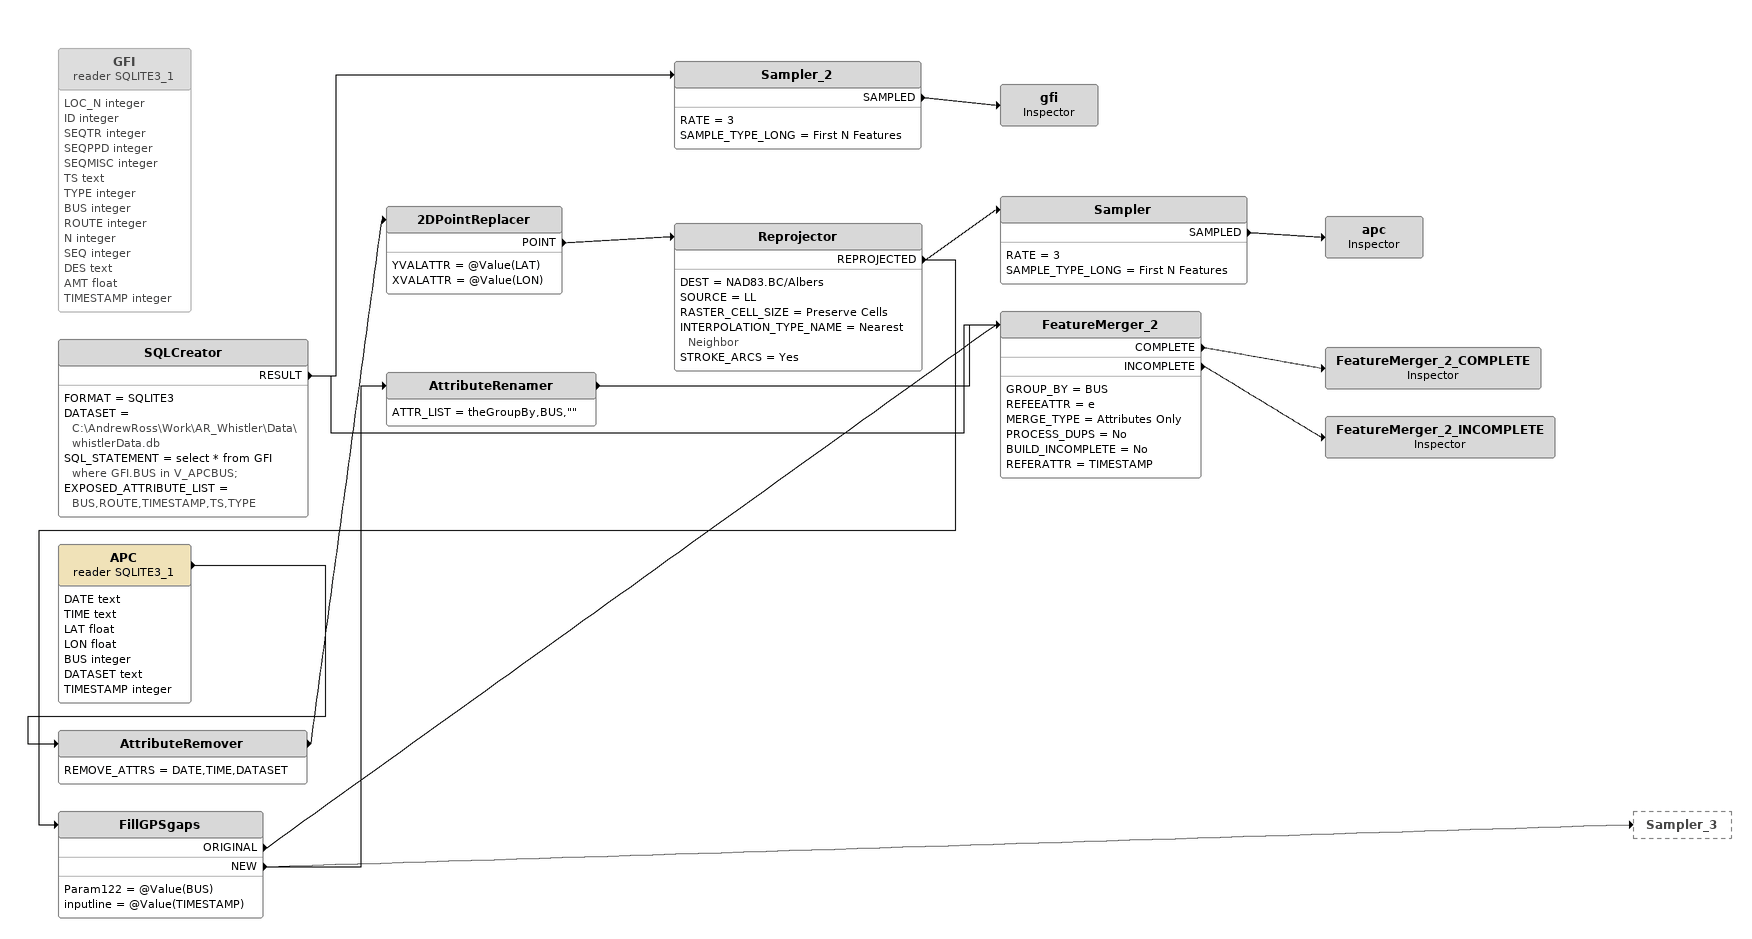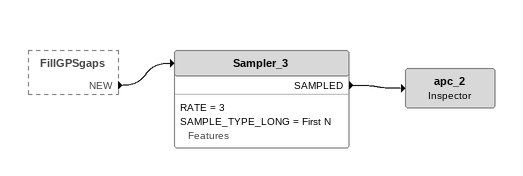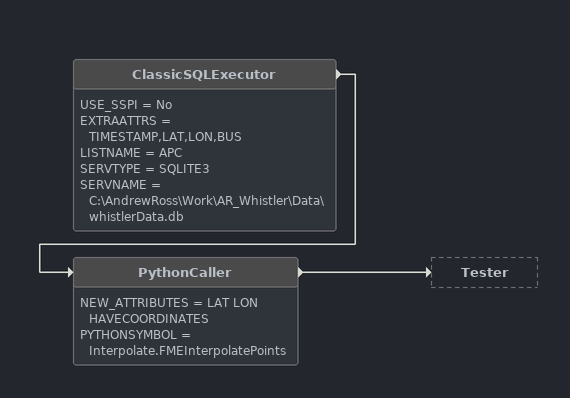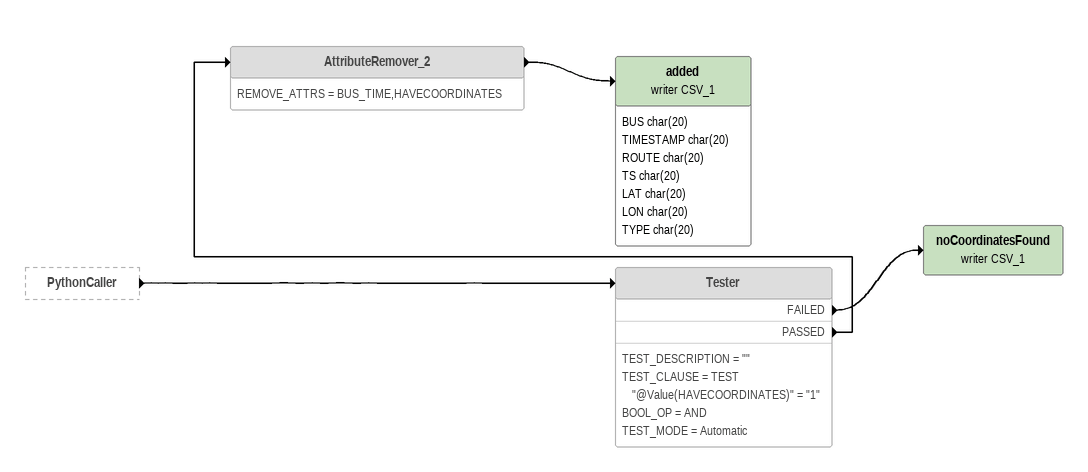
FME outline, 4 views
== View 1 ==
GFI (reader SQLITE3_1) [off]
    attributes: LOC_N integer, ID integer, SEQTR integer, SEQPPD integer, SEQMISC integer, TS text, TYPE integer, BUS integer, ROUTE integer, N integer, SEQ integer, DES text, AMT float, TIMESTAMP integer
SQLCreator
    FORMAT = SQLITE3
    DATASET = C:\AndrewRoss\Work\AR_Whistler\Data\whistlerData.db
    SQL_STATEMENT = select * from GFI where GFI.BUS in V_APCBUS;
    EXPOSED_ATTRIBUTE_LIST = BUS,ROUTE,TIMESTAMP,TS,TYPE
    RESULT -> FeatureMerger_2
    RESULT -> Sampler_2
Sampler_2
    RATE = 3
    SAMPLE_TYPE_LONG = First N Features
    SAMPLED -> gfi
gfi: Inspector
APC (reader SQLITE3_1)
    attributes: DATE text, TIME text, LAT float, LON float, BUS integer, DATASET text, TIMESTAMP integer
    -> AttributeRemover
AttributeRemover
    REMOVE_ATTRS = DATE,TIME,DATASET
    -> 2DPointReplacer
2DPointReplacer
    YVALATTR = @Value(LAT)
    XVALATTR = @Value(LON)
    POINT -> Reprojector
Reprojector
    DEST = NAD83.BC/Albers
    SOURCE = LL
    RASTER_CELL_SIZE = Preserve Cells
    INTERPOLATION_TYPE_NAME = Nearest Neighbor
    STROKE_ARCS = Yes
    REPROJECTED -> Sampler
    REPROJECTED -> FillGPSgaps
Sampler
    RATE = 3
    SAMPLE_TYPE_LONG = First N Features
    SAMPLED -> apc
apc: Inspector
FillGPSgaps
    Param122 = @Value(BUS)
    inputline = @Value(TIMESTAMP)
    ORIGINAL -> FeatureMerger_2
    NEW -> AttributeRenamer
    NEW -> Sampler_3
AttributeRenamer
    ATTR_LIST = theGroupBy,BUS,""
    -> FeatureMerger_2
FeatureMerger_2
    GROUP_BY = BUS
    REFEEATTR = e
    MERGE_TYPE = Attributes Only
    PROCESS_DUPS = No
    BUILD_INCOMPLETE = No
    REFERATTR = TIMESTAMP
    COMPLETE -> FeatureMerger_2_COMPLETE
    INCOMPLETE -> FeatureMerger_2_INCOMPLETE
FeatureMerger_2_COMPLETE: Inspector
FeatureMerger_2_INCOMPLETE: Inspector

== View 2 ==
FillGPSgaps [outside]
    NEW -> Sampler_3
Sampler_3
    RATE = 3
    SAMPLE_TYPE_LONG = First N Features
    SAMPLED -> apc_2
apc_2: Inspector

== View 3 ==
ClassicSQLExecutor [off]
    USE_SSPI = No
    EXTRAATTRS = TIMESTAMP,LAT,LON,BUS
    LISTNAME = APC
    SERVTYPE = SQLITE3
    SERVNAME = C:\AndrewRoss\Work\AR_Whistler\Data\whistlerData.db
    -> PythonCaller
PythonCaller [off]
    NEW_ATTRIBUTES = LAT LON HAVECOORDINATES
    PYTHONSYMBOL = Interpolate.FMEInterpolatePoints
    -> Tester

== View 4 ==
PythonCaller [outside]
    -> Tester
Tester [off]
    TEST_DESCRIPTION = ""
    TEST_CLAUSE = TEST "@Value(HAVECOORDINATES)" = "1"
    BOOL_OP = AND
    TEST_MODE = Automatic
    FAILED -> noCoordinatesFound (writer CSV_1)
    PASSED -> AttributeRemover_2
AttributeRemover_2 [off]
    REMOVE_ATTRS = BUS_TIME,HAVECOORDINATES
    -> added (writer CSV_1)
added (writer CSV_1)
    attributes: BUS char(20), TIMESTAMP char(20), ROUTE char(20), TS char(20), LAT char(20), LON char(20), TYPE char(20)
noCoordinatesFound (writer CSV_1)
